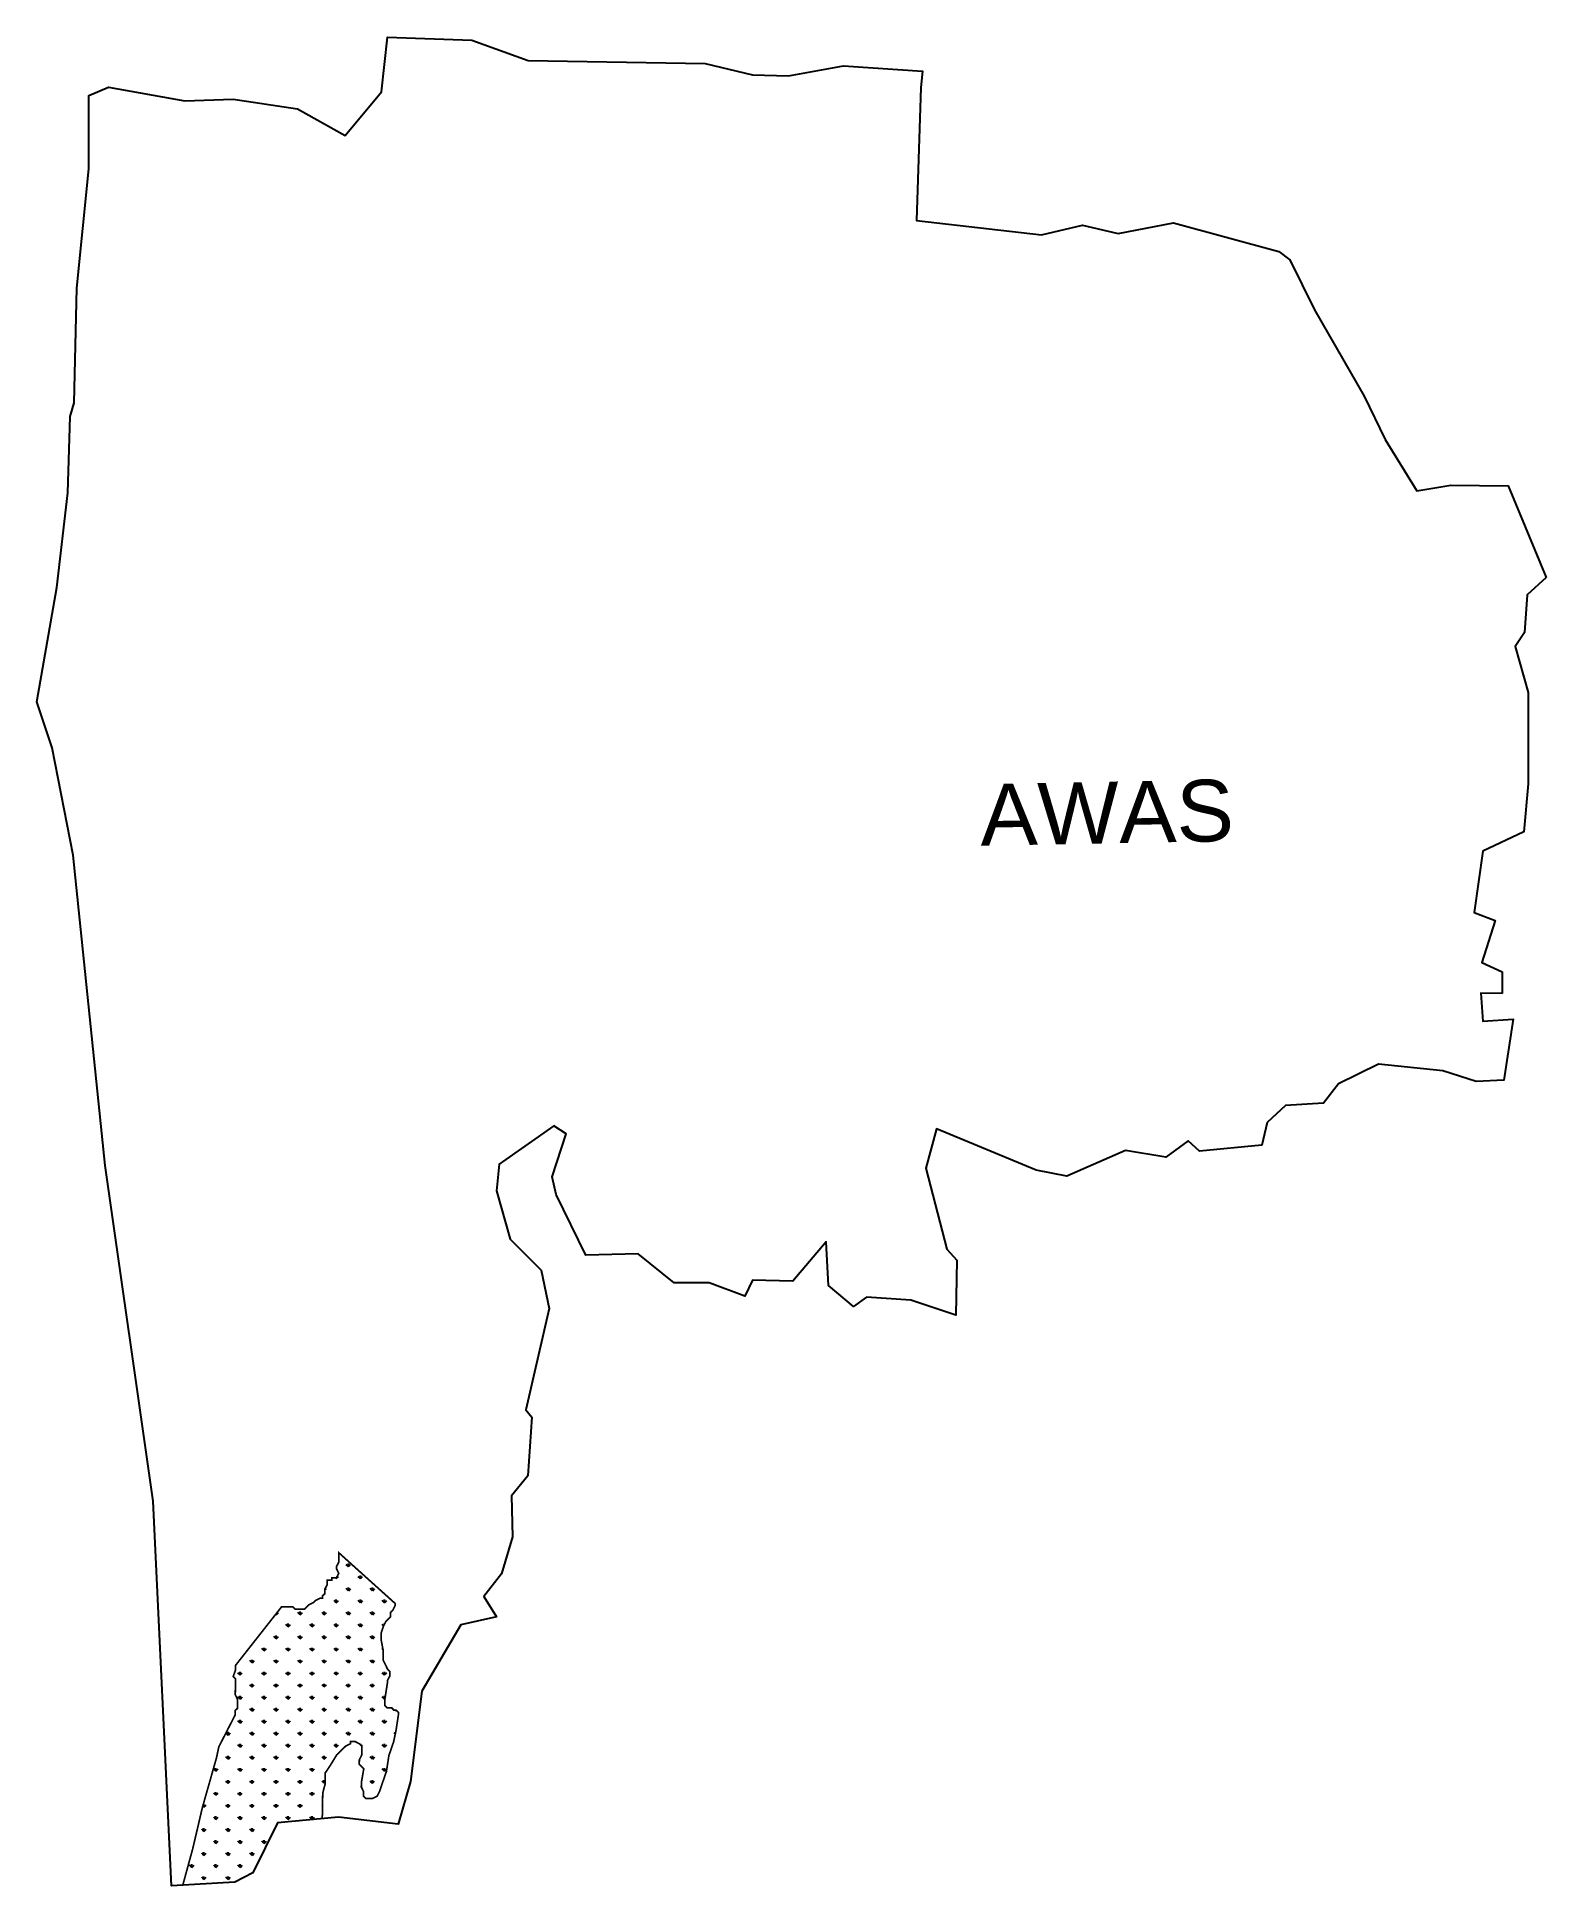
# Model space of a CAD drawing. Header units: metres. Extents: x 274777 to 277438, y 2074788 to 2078047.
import ezdxf

# ---------------------------------------------------------------- set-up
doc = ezdxf.new("R2010")
doc.units = ezdxf.units.M
doc.header["$MEASUREMENT"] = 0
for name, color, linetype in [('MANGROOVES', 112, 'Continuous'), ('village', 3, 'Continuous'), ('VILLAGE NAME', 250, 'Continuous')]:
    doc.layers.add(name, color=color, linetype=linetype)
doc.styles.get("Standard").update_dxf_attribs({"font": 'simplex.shx'})

msp = doc.modelspace()

# ---------------------------------------------------------------- hatches: boundary and pattern name
at = {"layer": 'MANGROOVES'}
h = msp.add_hatch(dxfattribs=at)
h.set_pattern_fill('GRASS', color=256, scale=30)
h.paths.add_polyline_path([(275390.8, 2075118.5), (275395.1, 2075146.5), (275395.2, 2075150.5), (275399.3, 2075158.5), (275399.4, 2075166.5), (275395.4, 2075170.5), (275391.5, 2075178.6), (275387.6, 2075186.6), (275387.8, 2075202.6), (275384, 2075222.6), (275384.1, 2075234.6), (275388.2, 2075246.6), (275392.3, 2075254.6), (275396.4, 2075258.5), (275400.4, 2075262.5), (275400.5, 2075270.5), (275404.6, 2075274.4), (275408.6, 2075282.4), (275408.7, 2075286.4), (275309.7, 2075375.5), (275309.5, 2075359.5), (275305.4, 2075351.6), (275305.4, 2075347.6), (275309.3, 2075339.5), (275305.2, 2075331.6), (275297.2, 2075331.6), (275297.1, 2075327.6), (275289.1, 2075327.7), (275289, 2075319.7), (275285, 2075311.8), (275284.9, 2075303.8), (275280.8, 2075299.8), (275280.8, 2075295.8), (275276.8, 2075295.9), (275268.7, 2075291.9), (275264.7, 2075288), (275256.6, 2075284.1), (275252.6, 2075280.1), (275248.6, 2075276.2), (275232.6, 2075276.3), (275228.6, 2075280.4), (275208.6, 2075280.6), (275127.5, 2075177.5), (275127.4, 2075169.5), (275123.2, 2075157.5), (275127.2, 2075153.5), (275126.9, 2075125.5), (275130.8, 2075117.4), (275130.6, 2075101.4), (275126.6, 2075097.5), (275126.5, 2075089.5), (275118.3, 2075073.6), (275097.9, 2075033.8), (275093.6, 2075013.8), (275068.7, 2074926.1), (275051.9, 2074854.2), (275034.3, 2074789.9), (275125.8, 2074795.4), (275157.9, 2074811.7), (275201.6, 2074899.9), (275279.8, 2074906.9), (275280.6, 2074915.7), (275281, 2074951.7), (275285.1, 2074967.7), (275285.4, 2074987.7), (275293.5, 2074999.6), (275305.7, 2075019.5), (275321.9, 2075035.3), (275329.9, 2075039.2), (275330, 2075043.2), (275338, 2075043.1), (275345.9, 2075039), (275349.9, 2075035), (275349.7, 2075019), (275345.6, 2075011), (275345.5, 2075003), (275349.5, 2074999), (275353.4, 2074994.9), (275349.2, 2074971), (275349.1, 2074963), (275353, 2074954.9), (275352.9, 2074946.9), (275356.9, 2074942.9), (275368.9, 2074942.7), (275376.9, 2074946.7), (275381, 2074954.6), (275385.1, 2074966.6), (275393.4, 2074990.5), (275397.7, 2075018.4), (275406, 2075042.4), (275410.2, 2075062.3), (275414.5, 2075090.3), (275414.6, 2075094.3), (275410.6, 2075098.3), (275406.6, 2075098.4), (275402.6, 2075102.4), (275394.6, 2075102.5), (275390.7, 2075106.5)])

# ---------------------------------------------------------------- linework, layer by layer
at = {"color": 3, "flags": 128}
msp.add_lwpolyline([(277360.6, 2076399.7), (277360.2, 2076361.3)], dxfattribs=at)
at = {"layer": 'MANGROOVES', "const_width": 2.98}
msp.add_lwpolyline([(275279.8, 2074906.9), (275280.6, 2074915.7), (275281, 2074951.7), (275285.1, 2074967.7), (275285.4, 2074987.7), (275293.5, 2074999.6), (275305.7, 2075019.5), (275321.9, 2075035.3), (275329.9, 2075039.2), (275330, 2075043.2), (275338, 2075043.1), (275345.9, 2075039), (275349.9, 2075035), (275349.7, 2075019), (275345.6, 2075011), (275345.5, 2075003), (275349.5, 2074999), (275353.4, 2074994.9), (275349.2, 2074971), (275349.1, 2074963), (275353, 2074954.9), (275352.9, 2074946.9), (275356.9, 2074942.9), (275368.9, 2074942.7), (275376.9, 2074946.7), (275381, 2074954.6), (275385.1, 2074966.6), (275393.4, 2074990.5), (275397.7, 2075018.4), (275406, 2075042.4), (275410.2, 2075062.3), (275414.5, 2075090.3), (275414.6, 2075094.3), (275410.6, 2075098.3), (275406.6, 2075098.4), (275402.6, 2075102.4), (275394.6, 2075102.5), (275390.7, 2075106.5), (275390.8, 2075118.5), (275395.1, 2075146.5), (275395.2, 2075150.5), (275399.3, 2075158.5), (275399.4, 2075166.5), (275395.4, 2075170.5), (275391.5, 2075178.6), (275387.6, 2075186.6), (275387.8, 2075202.6), (275384, 2075222.6), (275384.1, 2075234.6), (275388.2, 2075246.6), (275392.3, 2075254.6), (275396.4, 2075258.5), (275400.4, 2075262.5), (275400.5, 2075270.5), (275404.6, 2075274.4), (275408.6, 2075282.4), (275408.7, 2075286.4), (275309.7, 2075375.5), (275309.5, 2075359.5), (275305.4, 2075351.6), (275305.4, 2075347.6), (275309.3, 2075339.5), (275305.2, 2075331.6), (275297.2, 2075331.6), (275297.1, 2075327.6), (275289.1, 2075327.7), (275289, 2075319.7), (275285, 2075311.8), (275284.9, 2075303.8), (275280.8, 2075299.8), (275280.8, 2075295.8), (275276.8, 2075295.9), (275268.7, 2075291.9), (275264.7, 2075288), (275256.6, 2075284.1), (275252.6, 2075280.1), (275248.6, 2075276.2), (275232.6, 2075276.3), (275228.6, 2075280.4), (275208.6, 2075280.6), (275127.5, 2075177.5), (275127.4, 2075169.5), (275123.2, 2075157.5), (275127.2, 2075153.5), (275126.9, 2075125.5), (275130.8, 2075117.4), (275130.6, 2075101.4), (275126.6, 2075097.5), (275126.5, 2075089.5), (275118.3, 2075073.6), (275097.9, 2075033.8), (275093.6, 2075013.8), (275068.7, 2074926.1), (275051.9, 2074854.2), (275034.3, 2074789.9)], dxfattribs=at)
at = {"layer": 'village', "color": 3}
for points in [[(274831.6, 2077243.8, 0), (274835.9, 2077378.5, 0), (274842.9, 2077402.5, 0), (274847.6, 2077604.3, 0), (274868.5, 2077814.7, 0), (274868.5, 2077943.9, 0), (274903.1, 2077958.7, 0), (275037.8, 2077934.9, 0), (275123.3, 2077937.4, 0), (275236.7, 2077920.5, 0), (275320.5, 2077873.4, 0), (275384.8, 2077950.4, 0), (275395.3, 2078047.2, 0), (275543.7, 2078041.8, 0), (275643.2, 2078005.8, 0), (275955.4, 2078000.4, 0), (276039, 2077980.6, 0)], [(276039, 2077980.6, 0), (276101.9, 2077978.5, 0), (276199.1, 2077996.3, 0), (276338.2, 2077986.7, 0), (276335.5, 2077958.3, 0), (276327.7, 2077723.9, 0), (276548.5, 2077698.7, 0), (276620.6, 2077715.3, 0), (276683.1, 2077701.1, 0), (276780.7, 2077719.4, 0), (276966.9, 2077669.2, 0), (276986.3, 2077654.4, 0), (277029.5, 2077566.3, 0), (277117.3, 2077414.4, 0), (277154.1, 2077337.9, 0), (277209.7, 2077247.3, 0), (277269.7, 2077257.6, 0), (277370.8, 2077256.3, 0), (277437.7, 2077094.5, 0)], [(277360.2, 2076361.3, 0), (277322.5, 2076361.9, 0), (277326.1, 2076312.6, 0), (277379.5, 2076316.2, 0), (277363.1, 2076208.6, 0), (277314.7, 2076206.2, 0), (277255.5, 2076224.9, 0), (277142.6, 2076236.9, 0), (277071.9, 2076202.2, 0), (277045.4, 2076168.3, 0), (276978.5, 2076163.9, 0), (276946.3, 2076134.1, 0), (276936.5, 2076094.4, 0), (276826.9, 2076083.6, 0), (276806.9, 2076101.8, 0), (276767.3, 2076073.1, 0), (276696.2, 2076084.9, 0), (276592.6, 2076039.5, 0), (276538.9, 2076050.1, 0), (276363, 2076123, 0), (276344.1, 2076053.3, 0), (276381.5, 2075910.9, 0), (276398.9, 2075891.7, 0), (276397.1, 2075794.7, 0), (276318, 2075820.7, 0), (276239.8, 2075826.2, 0), (276216.5, 2075809.6, 0), (276173, 2075846.6, 0), (276168.7, 2075923.6, 0), (276109.9, 2075854.2, 0), (276039, 2075856.1, 0), (276025.1, 2075827.8, 0), (275962.2, 2075851.2, 0), (275900.6, 2075851.6, 0), (275837.3, 2075902.5, 0), (275744.9, 2075900.2, 0), (275692.7, 2076007.4, 0), (275685.8, 2076038.2, 0), (275710.3, 2076113.8, 0), (275688.3, 2076128.3, 0), (275592.1, 2076060.8, 0), (275587.5, 2076013.8, 0), (275611.7, 2075928.6, 0), (275666.3, 2075873.6, 0), (275680, 2075806, 0), (275639.4, 2075627.9, 0), (275649.9, 2075614.8, 0), (275642.5, 2075511.2, 0), (275613.8, 2075476, 0), (275615.5, 2075403.9, 0), (275596.2, 2075338.4, 0), (275565.3, 2075298.7, 0), (275587.6, 2075263.1, 0), (275524.4, 2075248.8, 0), (275456, 2075131.8, 0), (275435.6, 2074972.4, 0), (275414, 2074897.3, 0), (275308.7, 2074909.5, 0), (275201.6, 2074899.9, 0), (275157.9, 2074811.7, 0), (275125.8, 2074795.4, 0), (275014.2, 2074788.7, 0), (274981.9, 2075466.7, 0), (274897.5, 2076058.4, 0), (274841, 2076605.5, 0), (274803.8, 2076794.4, 0), (274777.3, 2076875.2, 0), (274812, 2077077.2, 0), (274831.6, 2077243.8, 0)], [(277437.7, 2077094.5, 0), (277404.2, 2077064.3, 0), (277399.8, 2076997.7, 0), (277383.1, 2076972.8, 0), (277406.5, 2076892.1, 0), (277406.3, 2076730.9, 0), (277398.7, 2076646.2, 0), (277326.3, 2076612.5, 0), (277311.3, 2076504.2, 0), (277348.3, 2076489.8, 0), (277324.5, 2076416, 0), (277360.6, 2076399.7, 0)]]:
    msp.add_polyline3d(points, dxfattribs=at)

# ---------------------------------------------------------------- texts
at = {"layer": 'VILLAGE NAME', "insert": (276438.9, 2076730.4), "char_height": 108.748, "attachment_point": 1, "rotation": 1.1028}
msp.add_mtext_dynamic_manual_height_columns('{\\fArial|b0|i0|c0|p34;AWAS}', width=726.929, gutter_width=543.7, heights=[0], dxfattribs=at)

doc.saveas('drawing.dxf')
